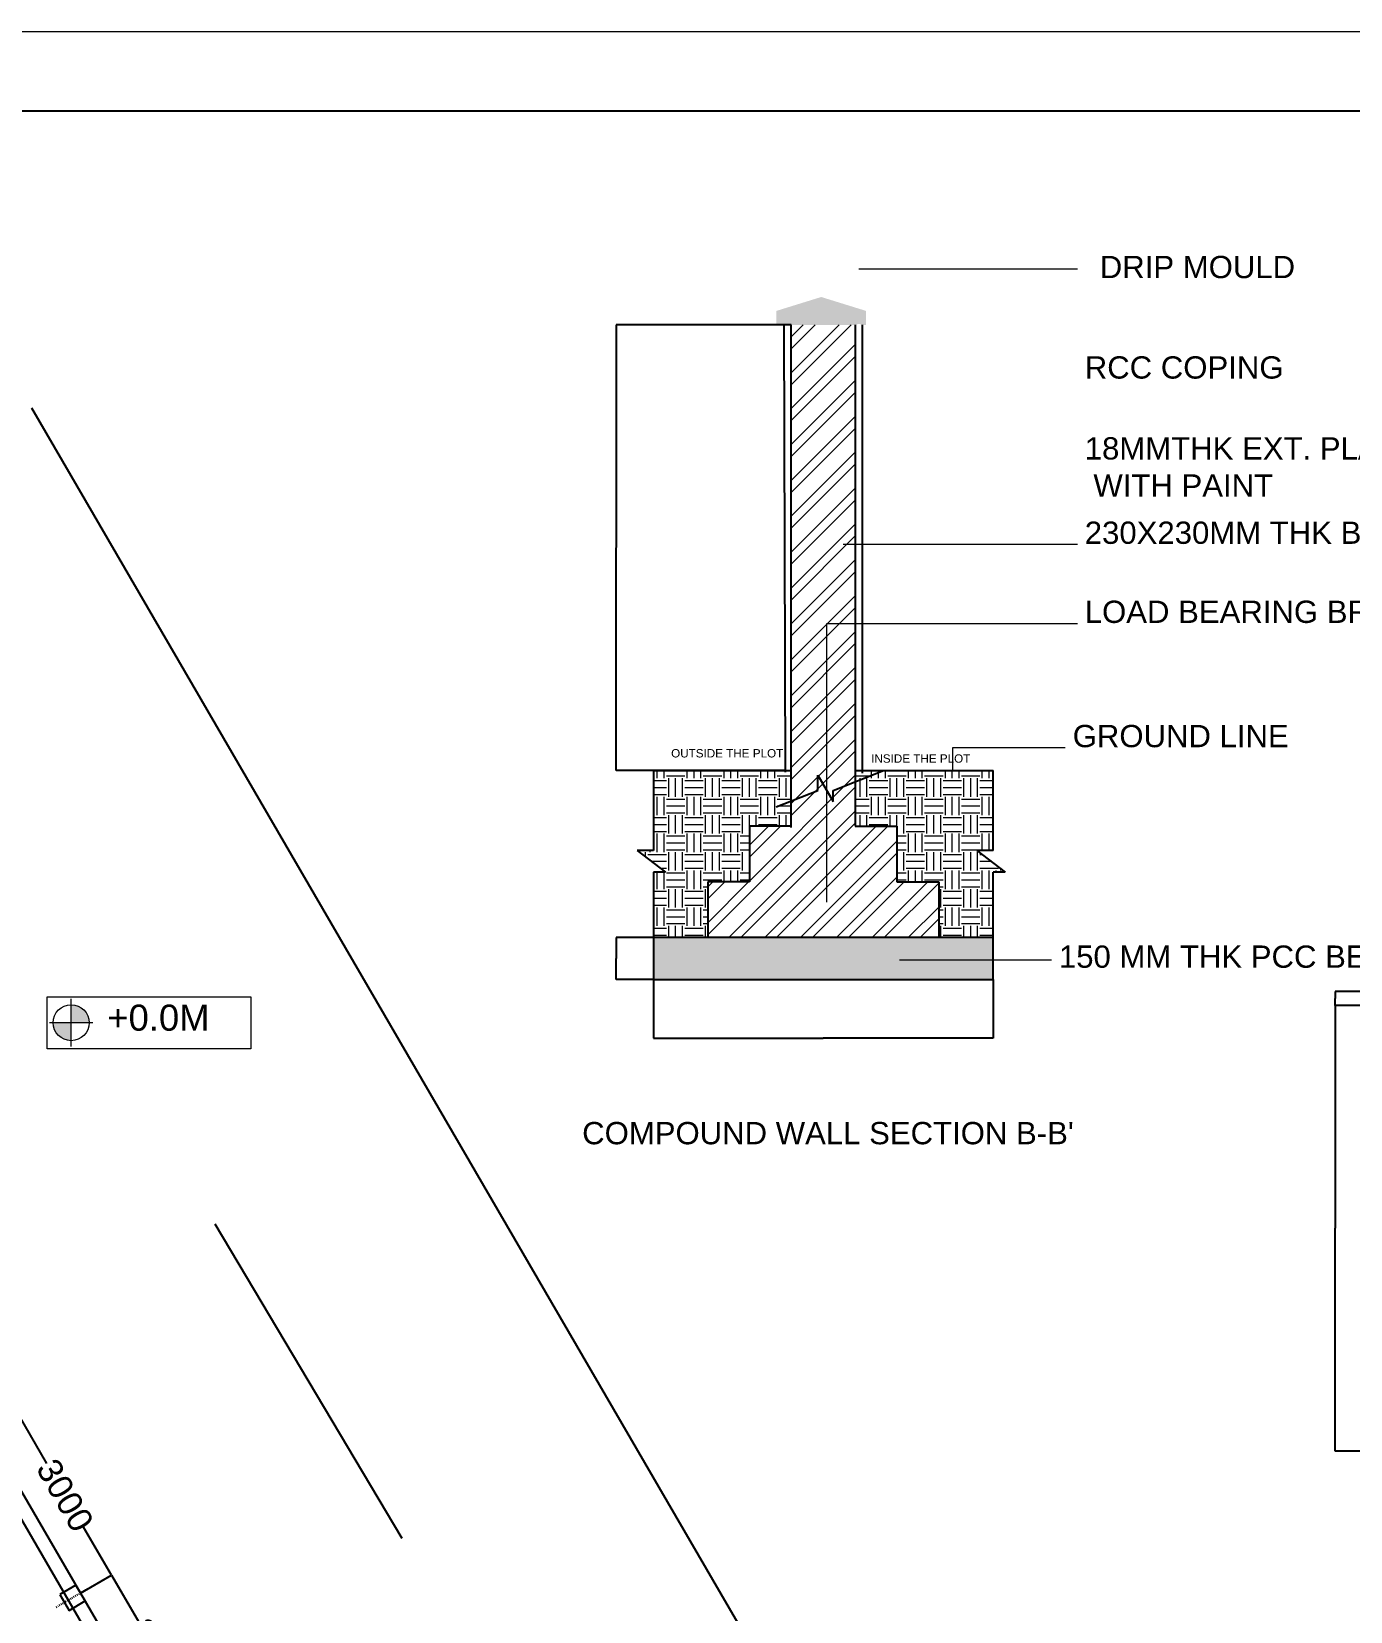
# Model space of a CAD drawing. Header units: millimetres. Extents: x -1932176 to 78768, y -1967 to 1266654.
# Drawn here: x -1653302 to -1631853, y 1178895 to 1204575 of the extents above; entities that cross this region are included whole.
import ezdxf

# ---------------------------------------------------------------- set-up
doc = ezdxf.new("R2010")
doc.units = ezdxf.units.MM
doc.linetypes.add('ACAD_ISO03W100', pattern=[30, 12, -18])
doc.layers.add('colins', color=10, linetype='Continuous')
for name, color, linetype, lineweight in [('detail', 7, 'Continuous', 25), ('dime', 7, 'Continuous', 25), ('HATCH', 250, 'Continuous', 13), ('LEVEL', 252, 'Continuous', 13), ('line', 7, 'Continuous', 25), ('SHEET', 7, 'Continuous', 13), ('sop hatch', 7, 'Continuous', 5), ('text', 252, 'Continuous', 5)]:
    doc.layers.add(name, color=color, linetype=linetype, lineweight=lineweight)
doc.styles.get("Standard").update_dxf_attribs({"font": 'arial.ttf'})
doc.dimstyles.get("Standard").update_dxf_attribs({"dimtxt": 0.18, "dimasz": 0.18, "dimexe": 0.18, "dimexo": 0.0625, "dimgap": 0.09, "dimtad": 0, "dimtih": 1, "dimtoh": 1, "dimdec": 4, "dimzin": 0, "dimdsep": 46, "dimtxsty": 'Standard', "dimcen": 0.09, "dimadec": 0, "dimazin": 0, "dimtfac": 1, "dimtdec": 4, "dimtofl": 0, "dimtmove": 0, "dimatfit": 3, "dimfxl": 1, "dimtolj": 1, "dimtzin": 0, "dimarcsym": 0})
doc.dimstyles.new('STANDARD$0', dxfattribs={"dimtxt": 0.25, "dimasz": 0.2, "dimexe": 0.18, "dimexo": 0.0625, "dimgap": 0.18, "dimtad": 0, "dimdec": 3, "dimzin": 0, "dimdsep": 46, "dimtxsty": 'Standard', "dimblk": 'ARCHTICK', "dimcen": 0, "dimclrd": 3, "dimclre": 1, "dimclrt": 1, "dimadec": 3, "dimazin": 0, "dimtfac": 0.3, "dimtdec": 3, "dimtix": 1, "dimtofl": 0, "dimtmove": 0, "dimatfit": 3, "dimldrblk": 'ARCHTICK', "dimfxl": 1, "dimtolj": 1, "dimtzin": 0, "dimarcsym": 0})

# ---------------------------------------------------------------- blocks, each defined once
blk = doc.blocks.new('*D277')
at = {"color": 0, "lineweight": -2, "transparency": 16777216}
for p, q in [((-1654015.177668478, 1181785.843236729), (-1653511.349762522, 1182078.85126012)), ((-1653511.414871172, 1182078.60516895), (-1653057.311094537, 1181297.772780059)), ((-1652003.408189129, 1179485.584541088), (-1652457.511965764, 1180266.416929979)), ((-1652506.990003916, 1179192.511409048), (-1652003.16209796, 1179485.519432439))]:
    blk.add_line(p, q, dxfattribs=at)
at = {"color": 0, "transparency": 16777216}
for points in [[(-1653511.388937854, 1182078.620250827), (-1653511.44080449, 1182078.590087073), (-1653511.505362432, 1182078.76076886)], [(-1652003.382255811, 1179485.599622965), (-1652003.434122447, 1179485.569459212), (-1652003.317697869, 1179485.428941179)]]:
    blk.add_solid(points, dxfattribs=at)
at = {"layer": 'Defpoints', "color": 0, "transparency": 16777216}
for p in [(-1654015.231696224, 1181785.811816153), (-1652003.317697869, 1179485.428941179), (-1652507.044031662, 1179192.479988472)]:
    blk.add_point(p, dxfattribs=at)
at = {"color": 0, "transparency": 16777216, "insert": (-1652757.41153015, 1180782.094855019), "char_height": 400, "attachment_point": 5, "rotation": 300.18072870828047}
blk.add_mtext('\\A1;3000', dxfattribs=at)
blk = doc.blocks.new('*D278')
at = {"color": 0, "lineweight": -2, "transparency": 16777216}
for p, q in [((-1652506.990003941, 1179192.511409092), (-1652003.490818833, 1179485.32881195)), ((-1652003.555927282, 1179485.082720727), (-1651549.45151144, 1178704.250703576)), ((-1650495.547122534, 1176892.063327355), (-1650949.651538375, 1177672.895344506)), ((-1650998.800216419, 1176599.180816049), (-1650495.301031311, 1176891.998218907))]:
    blk.add_line(p, q, dxfattribs=at)
at = {"color": 0, "transparency": 16777216}
for points in [[(-1652003.529993976, 1179485.097802625), (-1652003.581860587, 1179485.067638829), (-1652003.646418669, 1179485.238320563)], [(-1650495.521189228, 1176892.078409253), (-1650495.57305584, 1176892.048245457), (-1650495.456631147, 1176891.90772752)]]:
    blk.add_solid(points, dxfattribs=at)
at = {"layer": 'Defpoints', "color": 0, "transparency": 16777216}
for p in [(-1652507.044031662, 1179192.479988472), (-1650495.456631147, 1176891.90772752), (-1650998.85424414, 1176599.149395429)]:
    blk.add_point(p, dxfattribs=at)
at = {"color": 0, "transparency": 16777216, "insert": (-1651249.551524908, 1178188.573024041), "char_height": 400, "attachment_point": 5, "rotation": 300.1807756119054}
blk.add_mtext('\\A1;3000', dxfattribs=at)
blk = doc.blocks.new('*D405')
at = {"layer": 'Defpoints', "color": 0, "transparency": 16777216}
for p in [(-1632100.825422325, 1188745.770287937), (-1629253.068857987, 1188745.770287937), (-1629366.260926293, 1181501.477916226)]:
    blk.add_point(p, dxfattribs=at)
at = {"layer": 'dime', "color": 0, "lineweight": -2, "transparency": 16777216}
for p, q in [((-1629253.131357987, 1188745.770287937), (-1632101.005422325, 1188745.770287937)), ((-1632100.825422325, 1188745.590287937), (-1632100.825422325, 1185123.806005219)), ((-1632100.825422325, 1181501.657916226), (-1632100.825422325, 1185123.442198944)), ((-1629366.323426293, 1181501.477916226), (-1632101.005422325, 1181501.477916226))]:
    blk.add_line(p, q, dxfattribs=at)
at = {"layer": 'dime', "color": 0, "transparency": 16777216}
for points in [[(-1632100.855422325, 1188745.590287937), (-1632100.795422325, 1188745.590287937), (-1632100.825422325, 1188745.770287937)], [(-1632100.855422325, 1181501.657916226), (-1632100.795422325, 1181501.657916226), (-1632100.825422325, 1181501.477916226)]]:
    blk.add_solid(points, dxfattribs=at)
at = {"layer": 'dime', "color": 0, "transparency": 16777216, "insert": (-1632100.825422325, 1185123.624102081), "char_height": 0.18, "width": 1684.421059014277, "attachment_point": 5}
blk.add_mtext('\\A1;1600', dxfattribs=at)
blk = doc.blocks.new('*D308')
at = {"layer": 'Defpoints', "color": 0, "transparency": 16777216}
for p in [(-1632101.005422325, 1188972.154424553), (-1629494.520730376, 1188972.154424553), (-1629494.520730376, 1188745.770287937)]:
    blk.add_point(p, dxfattribs=at)
at = {"layer": 'dime', "color": 0, "lineweight": -2, "transparency": 16777216}
for p, q in [((-1629494.583230376, 1188972.154424553), (-1632101.185422325, 1188972.154424553)), ((-1632101.005422325, 1188971.974424553), (-1632101.005422325, 1188859.144259383)), ((-1632101.005422325, 1188745.950287937), (-1632101.005422325, 1188858.780453107)), ((-1629494.583230376, 1188745.770287937), (-1632101.185422325, 1188745.770287937))]:
    blk.add_line(p, q, dxfattribs=at)
at = {"layer": 'dime', "color": 0, "transparency": 16777216}
for points in [[(-1632101.035422325, 1188971.974424553), (-1632100.975422325, 1188971.974424553), (-1632101.005422325, 1188972.154424553)], [(-1632101.035422325, 1188745.950287937), (-1632100.975422325, 1188745.950287937), (-1632101.005422325, 1188745.770287937)]]:
    blk.add_solid(points, dxfattribs=at)
at = {"layer": 'dime', "color": 0, "transparency": 16777216, "insert": (-1632101.005422325, 1188858.962356245), "char_height": 0.18, "width": 2593.432739674078, "attachment_point": 5}
blk.add_mtext('\\A1;100', dxfattribs=at)
blk = doc.blocks.new('*D309')
at = {"layer": 'Defpoints', "color": 0, "transparency": 16777216}
for p in [(-1643796.045649667, 1189847.467080523), (-1643189.112037826, 1189847.467080523), (-1643189.112037827, 1189168.314670675)]:
    blk.add_point(p, dxfattribs=at)
at = {"layer": 'dime', "color": 0, "lineweight": -2, "transparency": 16777216}
for p, q in [((-1643189.174537826, 1189847.467080523), (-1643796.225649667, 1189847.467080523)), ((-1643796.045649667, 1189847.287080523), (-1643796.045649667, 1189508.072778737)), ((-1643796.045649667, 1189168.494670675), (-1643796.045649667, 1189507.708972461)), ((-1643189.174537827, 1189168.314670675), (-1643796.225649667, 1189168.314670675))]:
    blk.add_line(p, q, dxfattribs=at)
at = {"layer": 'dime', "color": 0, "transparency": 16777216}
for points in [[(-1643796.075649667, 1189847.287080523), (-1643796.015649667, 1189847.287080523), (-1643796.045649667, 1189847.467080523)], [(-1643796.075649667, 1189168.494670675), (-1643796.015649667, 1189168.494670675), (-1643796.045649667, 1189168.314670675)]]:
    blk.add_solid(points, dxfattribs=at)
at = {"layer": 'dime', "color": 0, "transparency": 16777216, "insert": (-1643796.045649667, 1189507.890875598), "char_height": 0.18, "width": 1449.525246833048, "attachment_point": 5}
blk.add_mtext('\\A1;150', dxfattribs=at)
blk = doc.blocks.new('*D310')
at = {"layer": 'Defpoints', "color": 0, "transparency": 16777216}
for p in [(-1643795.665649667, 1199808.369091625), (-1640947.909085329, 1199808.369091625), (-1641061.101153635, 1192564.076719914)]:
    blk.add_point(p, dxfattribs=at)
at = {"layer": 'dime', "color": 0, "lineweight": -2, "transparency": 16777216}
for p, q in [((-1640947.971585329, 1199808.369091625), (-1643795.845649667, 1199808.369091625)), ((-1643795.665649667, 1199808.189091625), (-1643795.665649667, 1196186.404808908)), ((-1643795.665649667, 1192564.256719914), (-1643795.665649667, 1196186.041002632)), ((-1641061.163653635, 1192564.076719914), (-1643795.845649667, 1192564.076719914))]:
    blk.add_line(p, q, dxfattribs=at)
at = {"layer": 'dime', "color": 0, "transparency": 16777216}
for points in [[(-1643795.695649667, 1199808.189091625), (-1643795.635649667, 1199808.189091625), (-1643795.665649667, 1199808.369091625)], [(-1643795.695649667, 1192564.256719914), (-1643795.635649667, 1192564.256719914), (-1643795.665649667, 1192564.076719914)]]:
    blk.add_solid(points, dxfattribs=at)
at = {"layer": 'dime', "color": 0, "transparency": 16777216, "insert": (-1643795.665649667, 1196186.222905769), "char_height": 0.18, "width": 1684.421059014277, "attachment_point": 5}
blk.add_mtext('\\A1;1600', dxfattribs=at)
blk = doc.blocks.new('*D406')
at = {"layer": 'Defpoints', "color": 0, "transparency": 16777216}
for p in [(-1643189.112037826, 1189168.314670675), (-1637665.339104397, 1189168.314670678), (-1637665.339104397, 1188215.631760831)]:
    blk.add_point(p, dxfattribs=at)
at = {"layer": 'detail', "color": 0, "lineweight": -2, "transparency": 16777216}
for p, q in [((-1643189.112037826, 1189168.252170675), (-1643189.112037826, 1188215.451760831)), ((-1637665.339104397, 1189168.252170678), (-1637665.339104397, 1188215.451760831)), ((-1643188.932037826, 1188215.631760831), (-1640427.57556429, 1188215.631760831)), ((-1637665.519104397, 1188215.631760831), (-1640426.875577933, 1188215.631760831))]:
    blk.add_line(p, q, dxfattribs=at)
at = {"layer": 'detail', "color": 0, "transparency": 16777216}
for points in [[(-1643188.932037826, 1188215.661760831), (-1643188.932037826, 1188215.60176083), (-1643189.112037826, 1188215.631760831)], [(-1637665.519104397, 1188215.661760831), (-1637665.519104397, 1188215.60176083), (-1637665.339104397, 1188215.631760831)]]:
    blk.add_solid(points, dxfattribs=at)
at = {"layer": 'detail', "color": 0, "transparency": 16777216, "insert": (-1640427.225571112, 1188215.631760831), "char_height": 0.18, "width": 975.973342688446, "attachment_point": 5}
blk.add_mtext('\\A1;1220', dxfattribs=at)

msp = doc.modelspace()

# ---------------------------------------------------------------- hatches: boundary and pattern name
at = {"layer": 'HATCH', "true_color": 0x000000}
h = msp.add_hatch(dxfattribs=at)
h.set_pattern_fill('AR-CONC', color=18, scale=50)
h.set_pattern_definition([(49.99999999999999, (-3292078.044889505, 1031974.829294217), (358.6300913003767, -31.37606749129755), [37.5, -412.5]), (355, (-3292078.044889505, 1031974.829294217), (-69.3756668065, 376.0960668500059), [30, -330]), (100.45144446, (-3292048.159049005, 1031972.214622217), (289.254423363556, 344.7199954843147), [31.87009599999993, -350.5710559999989]), (46.18420000000002, (-3292078.044889505, 1032074.829294217), (533.6206653357862, -82.75964039653827), [56.24999999999986, -618.7499999999978]), (96.63563549, (-3292033.576517005, 1032067.932640717), (467.3309728371142, 487.0593003872752), [47.805171, -525.8568799999999]), (351.1841639899999, (-3292078.044889505, 1032074.829294217), (467.3309725273866, 487.0593001349951), [45, -495.0000004999999]), (21, (-3292028.044889505, 1032049.829294217), (298.4535260592309, -201.3094453326694), [37.5, -412.5]), (326.0000000000001, (-3292028.044889505, 1032049.829294217), (121.6576659607909, 362.5750225234265), [30, -330]), (71.45144474, (-3292003.173762505, 1032033.053507217), (420.1111883649855, 161.2655764031769), [31.870095, -350.571056]), (37.50000000000001, (-3292078.044889505, 1031974.829294217), (6.079927658645334, 166.4469269156558), [0, -326, 0, -335, 0, -331.25]), (7.499999999999999, (-3292078.044889505, 1031974.829294217), (131.5347687210743, 197.2058559411801), [0, -191, 0, -318.5, 0, -126.25]), (327.5, (-3292189.544889505, 1031974.829294217), (266.9112180862045, -11.27743586718988), [0, -125, 0, -390, 0, -517.5]), (317.5, (-3292239.544889505, 1031974.829294217), (291.5930846711931, 50.05249116615887), [0, -162.5, 0, -259, 0, -367.5])])
h.paths.add_polyline_path([(-1637665.339104397, 1189847.467080523), (-1643189.112037826, 1189847.467080523), (-1643189.112037826, 1189168.314670675), (-1637665.339104397, 1189168.314670675)])
h.paths.add_polyline_path([(-1640459.560655798, 1200261.137364857), (-1641189.360957717, 1200034.753228242), (-1641189.360957718, 1199808.369091625), (-1641080.016457732, 1199808.369091625, -0.3868418625070221), (-1640999.361788614, 1199808.369091625), (-1639887.445253817, 1199808.369091625, -0.3868418625070221), (-1639806.7905847, 1199808.369091625), (-1639729.760353876, 1199808.369091625), (-1639729.760353875, 1200034.753228241)])
at = {"layer": 'HATCH', "true_color": 0x000000, "transparency": 33554687}
h = msp.add_hatch(dxfattribs=at)
h.set_pattern_fill('ANSI32', color=18, scale=1100)
h.set_pattern_definition([(45, (-3292078.044889505, 1031974.829294217), (-291.6815472394508, 291.6815472394509), []), (45, (-3291883.590525005, 1031974.829294217), (-291.6815472394508, 291.6815472394509), [])])
h.paths.add_polyline_path([(-1639906.542056895, 1199808.369091625), (-1640947.909085329, 1199808.369091625), (-1640947.909085328, 1191658.540173451), (-1641627.061495177, 1191658.54017345), (-1641627.061495177, 1190753.003626987), (-1642306.213905025, 1190753.003626987), (-1642306.213905025, 1189847.467080523), (-1639188.736518987, 1189847.467080523), (-1639188.736518987, 1190753.003626986), (-1639227.389647046, 1190753.003626986), (-1639227.389647046, 1191658.54017345), (-1639906.542056893, 1191658.54017345)])
h.paths.add_polyline_path([(-1638548.237237198, 1190753.003626986), (-1639188.736518987, 1190753.003626986), (-1639188.736518987, 1189847.467080523), (-1638548.237237198, 1189847.467080523)])
at = {"layer": 'LEVEL'}
h = msp.add_hatch(color=7, dxfattribs=at)
h.dxf.hatch_style = 1
h.paths.add_polyline_path([(-1652657.892449781, 1188466.308254581), (-1652950.079483412, 1188466.308254581, 0.001539431554818933), (-1652950.085023005, 1188464.509025504, 0.414213562373095), (-1652657.892449781, 1188172.316452279)])
h.paths.add_polyline_path([(-1652657.892449781, 1188756.701598729), (-1652657.892449781, 1188466.308254581), (-1652365.705416149, 1188466.308254581, 0.4124111554311252)])
at = {"layer": 'sop hatch', "true_color": 0x000000}
h = msp.add_hatch(dxfattribs=at)
h.set_pattern_fill('EARTH', color=18, scale=1200)
h.set_pattern_definition([(0, (-3292078.044889505, 1031974.829294217), (300, 300), [300, -300]), (0, (-3292078.044889505, 1032087.329294217), (300, 300), [300, -300]), (0, (-3292078.044889505, 1032199.829294217), (300, 300), [300, -300]), (90, (-3292040.544889505, 1032237.329294217), (-299.9999999999999, 300), [300, -300]), (90, (-3291928.044889505, 1032237.329294217), (-299.9999999999999, 300), [300, -300]), (90, (-3291815.544889505, 1032237.329294217), (-299.9999999999999, 300), [300, -300])])
h.paths.add_polyline_path([(-1640947.909085328, 1192564.076719914), (-1643189.112037827, 1192564.076719914), (-1643189.112037827, 1191265.997554862), (-1643454.654691203, 1191265.997554862), (-1642993.988912571, 1190913.965788258), (-1643189.112037826, 1190913.965788258), (-1643189.112037826, 1189847.467080523), (-1642306.213905024, 1189847.467080523), (-1642306.213905025, 1190753.003626987), (-1641627.061495177, 1190753.003626987), (-1641627.061495177, 1191658.54017345), (-1640947.909085328, 1191658.54017345)])
h.paths.add_polyline_path([(-1637665.339104397, 1192564.076719914), (-1639188.736518987, 1192564.076719914), (-1639188.736518987, 1191771.732241758), (-1639227.389647046, 1191759.519707222), (-1639227.389647046, 1190753.003626986), (-1638548.237237198, 1190753.712767232), (-1638548.237237199, 1189846.757940277), (-1637665.339104398, 1189847.467080523), (-1637665.339104398, 1190913.965788259), (-1637470.215979142, 1190913.965788259), (-1637930.881757773, 1191265.997554864), (-1637665.339104397, 1191265.997554864)])
h.paths.add_polyline_path([(-1639188.736518987, 1192564.076719914), (-1639906.542056893, 1192564.076719914), (-1639906.542056893, 1191658.54017345), (-1639188.736518987, 1191658.54017345)])

# ---------------------------------------------------------------- linework, layer by layer
at = {"transparency": 16777216}
for p, q in [((-1653301.203220818, 1198460.366288751), (-1627018.2323388, 1153266.749762274)), ((-1663139.690144799, 1197475.302902709), (-1636128.173912982, 1151029.031505951)), ((-1663222.809125951, 1197160.803637359), (-1636326.996012433, 1150913.403772386)), ((-1652723.349927557, 1179106.961682323), (-1652723.309392701, 1179106.891982563)), ((-1652466.71395777, 1179123.178360054), (-1652466.679114997, 1179123.198639698))]:
    msp.add_line(p, q, dxfattribs=at)
at = {"linetype": 'ACAD_ISO03W100', "transparency": 16777216}
msp.add_line((-1652401.80423521, 1179253.653038474), (-1652903.968799394, 1178958.958949183), dxfattribs=at)
at = {"color": 0}
msp.add_lwpolyline([(-1696591.753145638, 1203284.972637047), (-1615285.722557816, 1203284.972637047), (-1615285.722557816, 1134290.70753969), (-1696591.753145638, 1134290.70753969)], close=True, dxfattribs=at)
at = {"layer": 'colins', "transparency": 16777216}
for p, q in [((-1652582.609420656, 1179321.844648555), (-1652841.888013649, 1179170.935947406)), ((-1652432.53441473, 1179063.998440325), (-1652582.609420656, 1179321.844648555)), ((-1652841.888013649, 1179170.935947406), (-1652691.267702785, 1178912.15284226)), ((-1652691.267702785, 1178912.15284226), (-1652432.53441473, 1179063.998440325))]:
    msp.add_line(p, q, dxfattribs=at)
at = {"layer": 'detail'}
for p, q in [((-1641043.188213782, 1192535.14666864), (-1641061.101153637, 1199808.369091625)), ((-1640947.909085328, 1191639.986880965), (-1640947.909085329, 1199808.369091625)), ((-1639906.542056895, 1199808.369091625), (-1639906.542056893, 1191658.54017345)), ((-1639793.349988588, 1199808.369091625), (-1639793.349988588, 1192522.704958227)), ((-1643189.112037827, 1192564.076719914), (-1643189.112037827, 1191265.997554862)), ((-1643189.112037827, 1192564.076719914), (-1640947.909085328, 1192564.076719914)), ((-1640517.041336544, 1192240.443845013), (-1640517.041336544, 1192490.247651693)), ((-1640517.041336544, 1192490.247651693), (-1640266.933189885, 1192057.894909361)), ((-1640266.933189885, 1192238.965037087), (-1639449.256163282, 1192564.076719914)), ((-1639906.542056893, 1192564.076719913), (-1637665.339104397, 1192564.076719914)), ((-1637665.339104397, 1191265.997554864), (-1637665.339104397, 1192564.076719914)), ((-1641190.42146474, 1191971.424360895), (-1640517.041336544, 1192240.443845013)), ((-1640266.933189885, 1192057.894909361), (-1640266.933189885, 1192238.965037087)), ((-1640947.909085329, 1191658.540173451), (-1641627.061495177, 1191658.54017345)), ((-1641627.061495177, 1191658.54017345), (-1641627.061495177, 1190753.003626987)), ((-1639906.542056894, 1191658.54017345), (-1639227.389647046, 1191658.54017345)), ((-1639227.389647046, 1191658.54017345), (-1639227.389647046, 1190753.003626986)), ((-1643189.112037827, 1191265.997554862), (-1643454.654691203, 1191265.997554862)), ((-1643454.654691203, 1191265.997554862), (-1642993.988912571, 1190913.965788258)), ((-1637665.339104397, 1191265.997554864), (-1637930.881757773, 1191265.997554864)), ((-1637930.881757773, 1191265.997554864), (-1637470.215979142, 1190913.965788259)), ((-1643189.112037826, 1190913.965788258), (-1643189.112037826, 1189168.314670675)), ((-1642993.988912571, 1190913.965788258), (-1643189.112037827, 1190913.965788258)), ((-1637665.339104397, 1189168.314670675), (-1637665.339104398, 1190913.965788259)), ((-1637470.215979142, 1190913.965788259), (-1637665.339104397, 1190913.965788259)), ((-1641627.061495177, 1190753.003626987), (-1642306.213905025, 1190753.003626987)), ((-1642306.213905025, 1190753.003626987), (-1642306.213905025, 1189847.467080523)), ((-1639227.389647046, 1190753.003626986), (-1638548.237237198, 1190753.003626986)), ((-1638548.237237198, 1190753.003626986), (-1638548.237237198, 1189847.467080523)), ((-1637665.339104397, 1189847.467080523), (-1643189.112037827, 1189847.467080523)), ((-1643189.112037827, 1189168.314670675), (-1637665.339104397, 1189168.314670675))]:
    msp.add_line(p, q, dxfattribs=at)
at = {"layer": 'LEVEL'}
for p, q in [((-1652657.892449781, 1188079.002383235), (-1652657.892449781, 1188853.614125928)), ((-1653011.968297947, 1188466.308254581), (-1652303.816601615, 1188466.308254581))]:
    msp.add_line(p, q, dxfattribs=at)
msp.add_lwpolyline([(-1653050.159322224, 1188884.157159616), (-1649734.260083118, 1188884.157159616), (-1649734.260083118, 1188041.34638154), (-1653050.159322224, 1188041.34638154)], close=True, dxfattribs=at)
msp.add_circle((-1652657.892449781, 1188464.509025504), 292.1925732246302, dxfattribs=at)
at = {"layer": 'line', "linetype": 'Continuous', "lineweight": 25, "transparency": 33554582}
msp.add_line((-1650322.52367607, 1185193.208047293), (-1647282.00607206, 1180083.919695907), dxfattribs=at)
at = {"layer": 'SHEET', "linetype": 'ByBlock', "lineweight": 20, "ltscale": 0.7, "transparency": 33554671}
msp.add_lwpolyline([(-1697774.68258865, 1204575.228870986), (-1599181.471692735, 1204575.228870986), (-1599268.466917711, 1133361.174804929), (-1697861.677813626, 1133361.174804929)], close=True, dxfattribs=at)
at = {"layer": 'text'}
for p, q in [((-1639847.117919259, 1200720.768550613), (-1636294.136850685, 1200720.768550613)), ((-1636294.136850685, 1196235.53063019), (-1640101.156109622, 1196235.53063019)), ((-1636294.136850685, 1194950.3845382), (-1640371.67894405, 1194950.3845382)), ((-1640371.67894405, 1194950.3845382), (-1640371.67894405, 1190425.507108116)), ((-1636811.69451241, 1192930.282914248), (-1638322.146422259, 1192930.282914248)), ((-1638322.146422259, 1192930.282914248), (-1638322.14642226, 1192564.076719914)), ((-1636490.615841619, 1192930.282914248), (-1636811.69451241, 1192930.282914248)), ((-1636714.701643339, 1189481.588215123), (-1639188.736518987, 1189481.588215123))]:
    msp.add_line(p, q, dxfattribs=at)

# ---------------------------------------------------------------- texts
at = {"layer": 'LEVEL'}
msp.add_text('+0.0M', height=423.8257412332975, dxfattribs=at).set_placement((-1652070.294665633, 1188334.273137472))
at = {"layer": 'text', "attachment_point": 1}
for s, heights, insert, char_height in [('DRIP MOULD', [0], (-1635928.854846951, 1200929.680607185), 362.2146185855505), ('RCC COPING', [0], (-1636173.39864449, 1199296.847468685), 362.2146185855505), ('18MMTHK EXT. PLASTER\\P WITH PAINT', [0], (-1636173.39864449, 1197981.460729161), 362.2146185855505), ('230X230MM THK BRICK WALL', [0], (-1636173.39864449, 1196610.346166612), 362.2146185855505), ('LOAD BEARING BRICK FOOTING', [0], (-1636173.39864449, 1195325.200074622), 362.2146185855505), ('GROUND LINE', [0], (-1636369.877635424, 1193305.09845067), 362.2146185855505), ('OUTSIDE THE PLOT', [130.6970332308287], (-1642900.554347766, 1192912.060487042), 135.8304819695814), ('INSIDE THE PLOT', [130.6970332308287], (-1639647.599141128, 1192826.407851024), 135.8304819695814), ('150 MM THK PCC BED', [0], (-1636593.963437144, 1189719.433546855), 362.2146185855505), ("COMPOUND WALL SECTION B-B'", [0], (-1644347.407976051, 1186850.610529051), 362.2146185855505)]:
    msp.add_mtext_dynamic_manual_height_columns(s, width=9432.407144364435, gutter_width=1, heights=heights, dxfattribs=dict(at, insert=insert, char_height=char_height))

# ---------------------------------------------------------------- dimensions: what is measured, and where the dimension line sits
at = {"transparency": 16777216}
for p1, p2, distance, picture, middle in [((-1654015.231696224, 1181785.811816152), (-1652507.044031662, 1179192.479988472), 582.7171768951752, '*D277', (-1652757.41153015, 1180782.094855019)), ((-1652507.044031662, 1179192.479988472), (-1650998.85424414, 1176599.149395429), 582.3371856369922, '*D278', (-1651249.551524908, 1178188.573024041))]:
    dim = msp.add_aligned_dim(p1=p1, p2=p2, distance=distance, dimstyle='STANDARD$0', override={"dimtxt": 400, "dimasz": 0.18, "dimgap": 0.09, "dimdec": 0, "dimcen": 0.09, "dimclrd": 0, "dimclre": 0, "dimclrt": 0, "dimadec": 0, "dimtfac": 1, "dimtdec": 0, "dimtix": 0}, dxfattribs=at)
    dim.commit()
    dim.dimension.update_dxf_attribs({"geometry": picture, "text_midpoint": middle})
at = {"layer": 'detail'}
dim = msp.add_linear_dim(base=(-1637665.339104397, 1188215.631760831), p1=(-1643189.112037826, 1189168.314670675), p2=(-1637665.339104397, 1189168.314670678), text='1220', dimstyle='Standard', dxfattribs=at)
dim.commit()
dim.dimension.update_dxf_attribs({"geometry": '*D406', "text_midpoint": (-1640427.225571112, 1188215.631760831)})
at = {"layer": 'dime'}
for base, p1, p2, text, picture, middle in [((-1643795.665649667, 1199808.369091625), (-1641061.101153635, 1192564.076719914), (-1640947.909085329, 1199808.369091625), '1600', '*D310', (-1643795.665649667, 1196186.222905769)), ((-1643796.045649667, 1189847.467080523), (-1643189.112037827, 1189168.314670675), (-1643189.112037826, 1189847.467080523), '150', '*D309', (-1643796.045649667, 1189507.890875598)), ((-1632101.005422325, 1188972.154424553), (-1629494.520730376, 1188745.770287937), (-1629494.520730376, 1188972.154424553), '100', '*D308', (-1632101.005422325, 1188858.962356245)), ((-1632100.825422325, 1188745.770287937), (-1629366.260926293, 1181501.477916226), (-1629253.068857987, 1188745.770287937), '1600', '*D405', (-1632100.825422325, 1185123.624102081))]:
    dim = msp.add_linear_dim(base=base, p1=p1, p2=p2, angle=90, text=text, dimstyle='Standard', dxfattribs=at)
    dim.commit()
    dim.dimension.update_dxf_attribs({"geometry": picture, "text_midpoint": middle})

doc.saveas('drawing.dxf')
